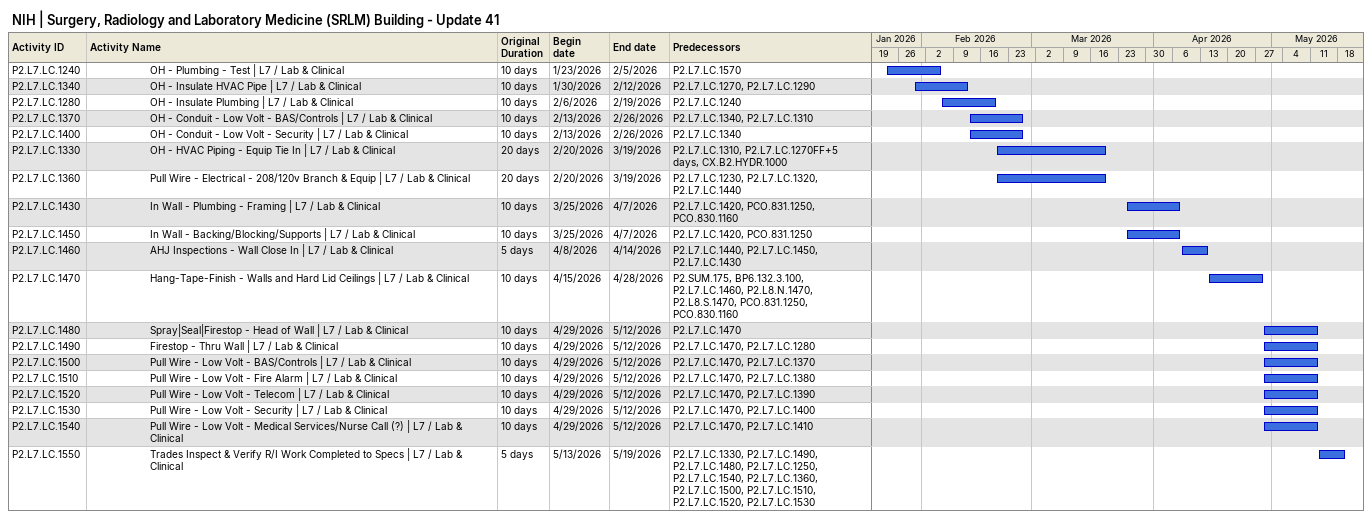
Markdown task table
NIH | Surgery, Radiology and Laboratory Medicine (SRLM) Building - Update 41

| ID | Level | Task | Original duration | Start | Finish | Predecessors |
|---|---|---|---|---|---|---|
| P2.L7.LC.1240 | 7 | OH - Plumbing - Test \| L7 / Lab & Clinical | 10d | 2026-01-23 | 2026-02-05 | P2.L7.LC.1570 |
| P2.L7.LC.1340 | 7 | OH - Insulate HVAC Pipe \| L7 / Lab & Clinical | 10d | 2026-01-30 | 2026-02-12 | P2.L7.LC.1270, P2.L7.LC.1290 |
| P2.L7.LC.1280 | 7 | OH - Insulate Plumbing \| L7 / Lab & Clinical | 10d | 2026-02-06 | 2026-02-19 | P2.L7.LC.1240 |
| P2.L7.LC.1370 | 7 | OH - Conduit - Low Volt - BAS/Controls \| L7 / Lab & Clinical | 10d | 2026-02-13 | 2026-02-26 | P2.L7.LC.1340, P2.L7.LC.1310 |
| P2.L7.LC.1400 | 7 | OH - Conduit - Low Volt - Security \| L7 / Lab & Clinical | 10d | 2026-02-13 | 2026-02-26 | P2.L7.LC.1340 |
| P2.L7.LC.1330 | 7 | OH - HVAC Piping - Equip Tie In \| L7 / Lab & Clinical | 20d | 2026-02-20 | 2026-03-19 | P2.L7.LC.1310, P2.L7.LC.1270FF+5d, CX.B2.HYDR.1000 |
| P2.L7.LC.1360 | 7 | Pull Wire - Electrical - 208/120v Branch & Equip \| L7 / Lab & Clinical | 20d | 2026-02-20 | 2026-03-19 | P2.L7.LC.1230, P2.L7.LC.1320, P2.L7.LC.1440 |
| P2.L7.LC.1430 | 7 | In Wall - Plumbing - Framing \| L7 / Lab & Clinical | 10d | 2026-03-25 | 2026-04-07 | P2.L7.LC.1420, PCO.831.1250, PCO.830.1160 |
| P2.L7.LC.1450 | 7 | In Wall - Backing/Blocking/Supports \| L7 / Lab & Clinical | 10d | 2026-03-25 | 2026-04-07 | P2.L7.LC.1420, PCO.831.1250 |
| P2.L7.LC.1460 | 7 | AHJ Inspections - Wall Close In \| L7 / Lab & Clinical | 5d | 2026-04-08 | 2026-04-14 | P2.L7.LC.1440, P2.L7.LC.1450, P2.L7.LC.1430 |
| P2.L7.LC.1470 | 7 | Hang-Tape-Finish - Walls and Hard Lid Ceilings \| L7 / Lab & Clinical | 10d | 2026-04-15 | 2026-04-28 | P2.SUM.175, BP6.132.3.100, P2.L7.LC.1460, P2.L8.N.1470, P2.L8.S.1470, PCO.831.1250, PCO.830.1160 |
| P2.L7.LC.1480 | 7 | Spray\|Seal\|Firestop - Head of Wall \| L7 / Lab & Clinical | 10d | 2026-04-29 | 2026-05-12 | P2.L7.LC.1470 |
| P2.L7.LC.1490 | 7 | Firestop - Thru Wall \| L7 / Lab & Clinical | 10d | 2026-04-29 | 2026-05-12 | P2.L7.LC.1470, P2.L7.LC.1280 |
| P2.L7.LC.1500 | 7 | Pull Wire - Low Volt - BAS/Controls \| L7 / Lab & Clinical | 10d | 2026-04-29 | 2026-05-12 | P2.L7.LC.1470, P2.L7.LC.1370 |
| P2.L7.LC.1510 | 7 | Pull Wire - Low Volt - Fire Alarm \| L7 / Lab & Clinical | 10d | 2026-04-29 | 2026-05-12 | P2.L7.LC.1470, P2.L7.LC.1380 |
| P2.L7.LC.1520 | 7 | Pull Wire - Low Volt - Telecom \| L7 / Lab & Clinical | 10d | 2026-04-29 | 2026-05-12 | P2.L7.LC.1470, P2.L7.LC.1390 |
| P2.L7.LC.1530 | 7 | Pull Wire - Low Volt - Security \| L7 / Lab & Clinical | 10d | 2026-04-29 | 2026-05-12 | P2.L7.LC.1470, P2.L7.LC.1400 |
| P2.L7.LC.1540 | 7 | Pull Wire - Low Volt - Medical Services/Nurse Call (?) \| L7 / Lab & Clinical | 10d | 2026-04-29 | 2026-05-12 | P2.L7.LC.1470, P2.L7.LC.1410 |
| P2.L7.LC.1550 | 7 | Trades Inspect & Verify R/I Work Completed to Specs \| L7 / Lab & Clinical | 5d | 2026-05-13 | 2026-05-19 | P2.L7.LC.1330, P2.L7.LC.1490, P2.L7.LC.1480, P2.L7.LC.1250, P2.L7.LC.1540, P2.L7.LC.1360, P2.L7.LC.1500, P2.L7.LC.1510, P2.L7.LC.1520, P2.L7.LC.1530 |
